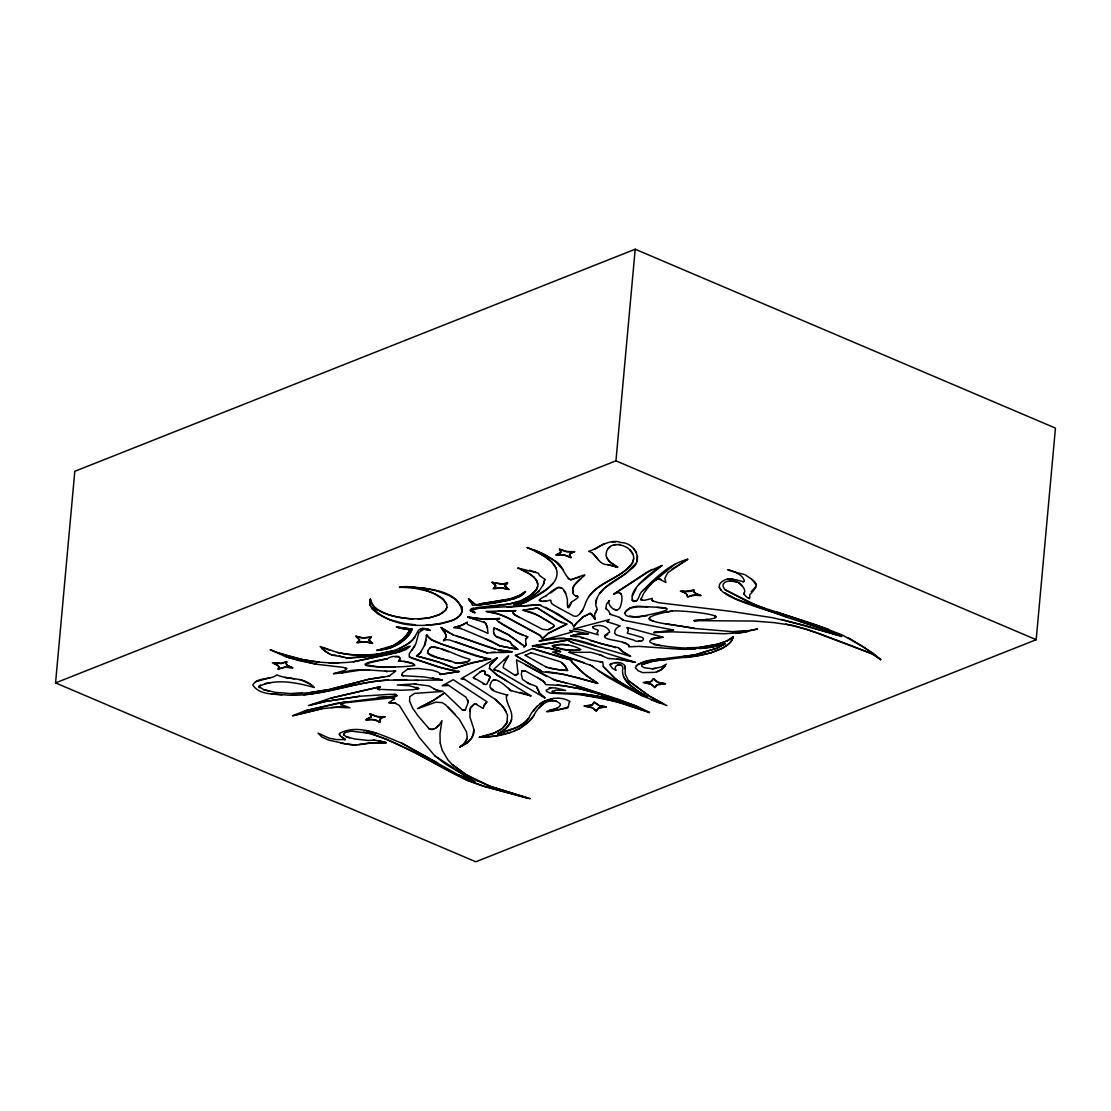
<?xml version="1.0" encoding="UTF-8"?>
<svg xmlns="http://www.w3.org/2000/svg" width="1111" height="1111" viewBox="0 0 1111 1111"><rect width="100%" height="100%" fill="white"/><g stroke="black" fill="none" stroke-linecap="round" stroke-linejoin="round"><path stroke-width="1.5" d="M572.748 589.594C574.248 578.373 600.482 568.763 570.79 579.817C563.583 575.929 562.902 564.096 554.25 560.569C546.168 554.611 536.752 550.667 527.225 547.667C536.752 551.875 547.445 556.347 554.236 564.888C566.054 582.553 537.738 595.454 526.392 601.787L520.892 603.953L513.463 604.828L528.405 599.093L539.21 590.802L543.321 584.747L544.848 579.317L539.418 575.415L538.529 573.443A1.819 0.736 5.2 0 0 538.224 573.137L517.99 568.096L530.975 574.706L535.585 578.97L537.543 582.747L537.738 586.039L536.46 589.58L528.336 596.926L520.573 600.732L511.185 603.648L477.452 607.509L471.342 608.911L470.37 610.689L474.841 612.689L471.869 610.203L478.924 608.272L539.335 604.926L558.014 613.897L571.818 623.327L573.915 626.896L576.053 623.354L583.122 616.855L590.247 613.328L595.232 619.452L594.982 618.119M490.229 676.988L486.896 684.14L485.618 684.612L473.342 677.502L480.73 671.558L484.077 670.572L485.09 671.697L484.868 674.28L490.076 676.571L488.896 680.585M589.094 551.292C597.496 548.584 609.272 538.113 621.049 542.557C634.853 542.557 644.588 561.18 630.534 569.36C619.258 580.609 595.079 586.775 595.885 606.148C599.551 610.106 592.857 613.314 594.927 617.785M462.273 609.161L461.523 613.119A45.662 18.429 5.2 0 1 459.523 615.911A45.773 18.47 5.2 0 1 455.038 619.23C428.443 629.132 389.044 628.979 370.088 605.134C369.685 588.761 370.963 610.425 378.49 610.12C393.711 618.494 412 620.313 429.027 617.813C475.591 606.745 418.153 581.997 399.543 587.386C417.708 586.872 459.912 587.941 461.968 612.022L459.523 615.911L455.038 619.23M569.457 555.056L570.86 553.028L574.762 551.681L565.957 551.528L559.333 549.001L560.861 551.084L560.597 552.764L555.708 554.972L564.388 555.083L571.054 557.597L569.568 554.32L573.498 552.042M532.391 645.852L548.126 648.032L560.68 651.365L552.556 652.046L591.358 665.642L607.273 676.877L623.729 686.181L643.297 696.305L666.906 705.61L649.088 695.93L628.479 680.737L625.174 674.099L625.201 666.433C622.382 660.698 612.703 662.323 609.786 664.684L612.355 668.28L616.049 670.405C611.814 663.85 625.465 662.614 622.535 670.002C621.952 683.682 637.686 690.486 647.269 696.903L634.27 690.625L617.077 680.238L603.342 666.656L602.773 662.087L591.177 660.156L568.943 652.324L590.76 652.282L600.884 655.115L607.8 658.406L621.702 659.573L634.825 662.087L573.748 643.116L568.04 640.033L532.488 645.81L533.891 645.672M522.934 652.657L515.31 655.323L542.196 671.766L563.971 674.377L597.954 683.459L583.136 673.085L571.568 661.864L571.54 660.073L532.488 648.505L523.17 652.574M333.703 673.585L344.688 670.461L346.715 668.572L343.438 667.392L316.704 664.281L297.956 660.351L286.152 656.851L270.126 649.616L277.819 652.726C301.97 661.309 327.842 664.864 353.34 661.781L395.585 653.06L406.029 649.588L410.278 646.171L399.252 650.685L380.601 655.032L348.021 657.962L331.536 654.962L325.398 651.588L320.149 646.491L337.05 652.379L349.035 654.504L364.991 655.226L380.948 653.712L394.947 650.366L405.751 645.38L413.181 639.575L418.611 630.118L422.319 628.507L426.874 628.743L430.138 630.409L423.569 629.173L418.875 632.59L415.82 643.838L409.292 653.74L409.223 656.795L438.276 667.1L459.176 671.544L440.137 674.433L440.414 673.599L437.595 671.947L432.235 670.197L418.194 668.475L407.765 669.072L402.196 673.183L402.14 675.641L424.069 676.946L442.303 680.057L415.264 680.238M521.337 674.266L522.476 679.418L528.878 683.584L536.696 686.529L539.543 693.042L545.084 697.986L499.964 671.669L493.409 669.6L508.644 655.796L503.727 664.586L503.186 667.725L514.685 675.113L518.032 673.697L516.518 659.837L554.542 679.974L574.012 684.931L618.896 699.458L636.02 705.985L649.435 712.526L623.16 703.527L597.51 697.125L578.456 694.528L550.264 693.139L546.779 691.542L546.084 690.181L550.639 688.153L549.362 687.778L555.681 687.945L565.61 690.389L555.875 690.112L552.07 691.806L556.403 692.917L576.081 693.361L591.08 694.944L608.939 698.5L629.034 704.193L605.578 695.792L579.456 688.626L561.541 685.501L545.668 684.584L542.987 680.737L525.17 670.822L522.059 670.711L521.42 673.655M693.597 589.76C691.334 594.871 710.332 596.399 693.458 595.052A8.888 3.583 5.2 0 0 692.028 595.204C683.446 599.468 690.334 594.746 683.918 592.26C672.613 589.149 691.417 593.51 693.014 590.135L685.098 591.552M693.861 591.441L694.167 590.052M474.008 729.649L473.814 733.538L471.147 738.884L466.87 742.981L459.815 746.981L464.884 743.106L466.592 740.134L467.217 736.607L466.426 731.76L459.385 719.345L445.455 704.68L442.15 702.652L435.845 702.166L417.486 708.679L433.637 700.291L444.567 692.875L462.287 709.873L465.217 710.151L468.328 702.18L465.856 697.125L448.802 685.473L442.206 685.779L453.274 679.696L486.951 701.791L484.313 704.86L483.216 708.512L475.55 703.916L474.341 704.013L470.342 708.151L469.856 716.845L474.008 729.649L472.272 737.287M425.999 640.172L425.138 644.241L420.305 652.921L416.444 655.976L440.609 662.67L454.691 668.53L472.286 662.614L490.645 659.004L476.577 656.157L442.331 644.366L431.637 639.839L426.791 634.909L424.485 645.56M545.848 595.927C537.155 599.773 537.488 602.051 546.473 601.204C554.389 598.537 548.556 601.606 552.667 604.301C559.25 608.495 566.332 611.814 573.082 615.73C578.873 619.008 583.664 608.606 585.094 604.467C591.857 582.72 620.396 580.428 632.465 562.874C640.491 546.57 606.162 535.349 606.064 555.431C606.62 558.472 608.731 560.958 611.078 562.846C624.507 570.748 613.73 565.541 607.425 564.61C597.635 564.721 597.107 553.32 588.649 551.375M387.42 658.726C391.141 655.393 404.418 655.157 398.335 661.281C402.946 660.795 413.903 662.42 414.861 665.35C404.293 668.308 328.439 668.003 387.156 658.795L367.727 663.225M524.17 646.019L523.892 647.116L525.989 644.755L525.614 639.617L527.725 636.881L517.24 632.659L502.797 624.646L496.881 620.355L497.145 619.341L499.728 618.508L483.604 619.285L467.675 617.022L485.34 622.785L487.243 626.687L488.021 633.353L468.203 624.743L466.939 623.479L467.259 622.257L461.426 625.368L453.677 627.632L461.148 628.59L491.826 641.422L500.103 646.005L517.782 649.338L512.032 644.852L510.268 641.839L495.159 635.853L493.52 631.59L494.214 627.854L508.435 634.77L524.17 646.019L508.435 634.77L496.756 628.868M571.54 660.073L571.429 661.545M542.349 638.519L539.696 635.173L508.338 618.133L496.034 613.078L485.993 611.453L515.726 610.619L512.81 612.105L514.407 614.591L542.585 629.368L547.806 629.854L553.264 627.007L554.153 625.757L553.236 624.521L540.21 616.549L532.044 612.564L523.003 610.161L537.53 607.925L556.264 620.146L566.804 624.104L548.417 633.214L542.821 638.381M55.55 682.904L74.812 471.3L635.2 249.225L1055.45 428.096L1036.188 639.7L475.8 861.775L55.55 682.904L615.952 460.829L1036.188 639.7M615.952 460.829L635.2 249.225M636.922 561.069L637.45 556.125M412.153 629.09C406.612 642.352 390.836 649.991 376.823 650.393L393.502 645.449A82.131 33.149 5.2 0 0 397.891 643.047L405.418 636.797L409.945 630.02L396.46 627.062L412.153 629.09L410.417 632.978M440.178 742.898L439.97 733.843L441.942 720.636L439.234 724.983L435.415 728.344L432.318 729.496L429.179 728.872L417.653 715.373L412.556 708.04L409.542 701.055L409.82 696.639L414.681 693.347L443.095 691.445L435.526 689.639L429.04 685.918L413.681 683.932L397.252 685.001L409.279 685.737L418.736 688.473L413.306 689.709L400.779 690.237L377.643 689.278L380.406 686.681L330.884 698.097L308.4 705.61L325.954 701.374L359.7 696.264L390.364 694.292L395.46 694.431L397.224 695.708L337.466 703.166L305.219 710.748L292.499 715.762L322.134 708.665L335.814 707.235L349.965 707.735L340.688 704.471L345.021 702.791L389.572 698.041M539.113 600.176L541.515 601.162M625.16 668.753L625.201 666.433M639.256 636.534L627.229 633.131L628.368 630.548L627.104 627.437L663.003 637.2C620.132 643.255 694 650.921 700.777 647.199C711.804 645.199 724.4 644.588 733.121 636.672C731.288 645.908 719.248 649.796 710.971 652.726A84.019 33.899 5.2 0 1 698.763 655.643L653.504 660.989L641.547 664.878L641.852 666.392L644.505 667.794L652.268 668.78L661.101 667.072L666.322 664.142L661.85 669.419L655.073 672.349L642.7 672.627L638.075 670.697L635.339 667.78L638.089 664.184L647.838 660.642L694.903 654.907L716.873 648.227L725.275 643.824L711.401 647.227L684.904 649.338A56.786 22.914 5.2 0 1 680.904 649.282L639.117 646.394L628.812 646.838L628.868 645.505C623.271 638.603 592.899 641.325 609.661 632.173C608.592 625.924 597.482 623.618 592.802 627.062C593.413 630.479 601.218 628.52 596.982 632.756L598.274 634.881L580.65 629.743L573.109 629.173L609.217 619.591L607.161 621.729L620.244 625.924A26.331 10.624 5.2 0 0 615.133 630.201L614.633 633.103L616.258 634.909L633.756 640.089C637.922 643.616 649.616 639.047 639.519 636.603M590.233 707.027A9.36 3.777 5.2 0 1 591.871 707.526L596.246 711.04L592.594 707.818L584.247 706.054L592.163 704.86L594.191 701.916L599.121 705.596A9.721 3.916 5.2 0 0 600.704 706.04L606.314 706.846L599.898 707.596A8.985 3.625 5.2 0 0 598.454 708.151L596.551 710.707M596.579 710.582L598.454 708.151L605.467 706.985M400.113 658.129L399.266 660.309M469.911 711.443L470.675 707.415L474.341 704.013L476.591 704.207M744.301 581.192C743.065 569.665 707.068 565.638 744.801 574.568C758.577 583.803 759.577 584.067 749.647 594.899C751.022 601.357 745.717 596.801 743.703 593.718C746.064 591.33 743.926 587.733 741.995 585.761C738.412 577.942 716.081 579.623 725.219 589.844L757.633 605.926L815.321 624.646L842.152 634.895L863.303 646.796L880.759 659.656L871.996 653.81L849.54 644.977L818.015 633.117L794.101 625.59L774.339 622.66L753.564 621.035L694.042 620.646C748.897 617.202 684.487 610.008 672.058 610.967C617.202 621.188 677.835 624.521 694.792 628.493L732.968 631.687L746.064 631.131L757.535 629.007L741.592 632.617L724.316 633.742L672.072 631.84L653.74 632.562L673.544 630.062L622.924 620.188L619.146 617.174L610.133 614.286L608.786 611.189L605.87 608.342L606.55 604.065L609.481 600.704L608.731 602.801C609.731 607.203 616.397 613.397 619.994 607.634C622.216 602.356 624.813 587.913 613.619 594.26L647.532 571.859L661.85 565.638C656.212 568.929 624.771 591.066 633.631 601.426C639.367 602.176 638.603 593.357 642.644 590.802C655.559 577.831 669.447 563.902 687.709 559.291L667.794 572.637L664.795 578.345L665.933 582.525L658.254 578.567L652.338 581.831L643.686 593.385L640.755 599.787L644.547 600.329L652.213 598.371L651.713 599.759L652.768 600.912L658.781 602.745L730.927 611.383L772.784 617.744L805.961 625.687L841.652 636.492L831.514 631.659L786.31 617.133C788.338 614.369 695.264 594.677 725.219 579.72C730.358 577.359 742.023 581.622 743.814 581.72L742.856 581.775M510.268 690.5L511.532 690.806C506.227 687.709 492.645 671.044 489.965 685.987A10.527 4.25 5.2 0 0 490.659 687.973C490.993 692.459 512.365 694.986 506.38 695.917C505.88 702.985 511.602 709.026 511.824 716.178C512.018 724.428 504.491 730.913 497.478 733.996C506.602 730.871 522.128 728.122 529.044 717.762C535.446 702.333 555.069 692.681 569.985 701.499C567.027 704.291 571.137 708.762 563.944 708.54C559.638 709.79 551.542 710.901 549.028 710.596C552.945 709.54 558.402 709.179 560.347 705.068L560.222 703.874C551.125 695.042 538.057 706.027 534.044 715.192C522.434 732.982 498.825 736.899 479.133 737.301L492.631 733.899L502.186 728.58L506.977 722.705L507.491 714.97L503.491 707.276L495.45 699.444L464.662 679.418L460.968 678.821L497.228 657.684L490.368 664.309L489.368 668.239L497.006 675.071L530.975 695.875L512.268 690.945M568.943 652.518L570.512 651.754M595.621 603.023L596.426 599.385M409.89 630.256L408.64 629.59M370.477 599.19L370.088 605.134M653.532 678.71L656.587 681.626A9.36 3.777 5.2 0 0 659.115 682.626L665.433 683.751L658.476 684.39A9.221 3.722 5.2 0 0 657.379 684.779L654.768 687.709L652.199 684.82A9.11 3.68 5.2 0 0 650.713 684.112L643.2 682.487L650.463 681.779L653.532 678.71L651.907 681.14A8.499 3.43 5.2 0 1 650.477 681.779L645.033 682.46M507.546 721.15L506.185 724.219M574.29 625.604L573.915 626.896M543.39 584.594L544.848 579.414M632.465 562.874L633.645 558.736M539.224 641.075C556.944 636.02 578.498 638.519 596.26 646.283L630.631 656.379L624.507 652.949L618.285 647.699L600.815 643.547L579.72 636.686L570.735 636.131L578.22 633.923L588.594 633.784L577.97 631.812L569.568 630.506L572.512 631.937L539.738 640.936M552.236 646.005C560.888 642.741 573.943 645.088 580.859 649.616C571.79 651.227 559.68 650.282 552.389 645.699M525.739 645.324L526.128 644.172M593.982 702.583L592.163 704.86A8.791 3.555 5.2 0 1 590.76 705.402L584.247 706.054M536.585 589.358L537.738 586.039M572.832 588.274L573.762 585.622L581.025 578.595M632.534 595.69L635.881 588.872M466.981 738.718L463.509 744.481L459.732 746.953M510.393 722.4L511.629 719.567M445.817 609.883L446.969 607.286M466.884 623.077L467.037 622.299M286.582 662.267L286.18 663.795L287.235 665.378L292.79 667.878L284.68 667.155L278.236 669.183L279.014 667.183L278.264 665.683L272.348 662.795L281.236 663.434L286.93 661.476L286.18 663.795L287.235 665.378M655.143 686.945L656.282 685.39A9.319 3.764 5.2 0 1 657.379 684.779L665.433 683.751L657.781 682.182L653.796 678.627M377.796 688.32L377.462 688.973L379.476 689.862M595.038 613.161L596.843 609.745M440.206 743.092L442.178 750.231L448.108 760.146L452.149 764.479L466.134 774.7L490.659 786.491L530.058 798.628L483.729 786.241L467.134 780.269L415.417 752.8L386.42 739.329L370.741 733.51L351.437 731.149L345.549 732.371L343.48 734.621L346.174 736.69L354.603 738.968L368.38 740.454L374.838 740.12L386.225 742.69L373.421 742.703L355.798 745.092L347.646 744.287L328.328 740.023L321.704 736.885L318.052 733.149L329.023 738.162L336.508 739.593L345.34 739.593L339.855 735.482L339.438 733.399C359.228 722.983 382.934 735.676 401.876 743.231L458.01 774.631L475.119 781.811L445.15 763.799L434.595 755.563L419.166 737.301L399.335 705.388L394.28 702.763L388.947 702.694L394.461 698.819L390.669 697.986M456.399 663.073L454.191 662.475C459.135 664.17 466.745 663.573 470.064 659.878A4.402 1.778 5.2 0 0 468.564 658.809C455.996 655.768 444.219 647.449 431.262 647.102C417 657.545 449.608 658.67 453.552 662.295M415.042 680.21L388.156 680.126C354.27 681.96 322.134 696.653 287.971 695.139C276.486 693.736 259.613 695.861 252.808 685.001C257.585 676.599 270.112 680.474 276.931 674.905C288.818 680.279 304.65 676.446 314.038 687.431C296.859 682.654 275.347 678.099 258.821 686.473L263.599 689.598L275.347 692.361L291.138 693.597L308.4 692.875L329.967 689.334L369.171 679.196L388.822 676.182L395.71 671.155M655.046 687.251L650.713 684.112A9.36 3.777 5.2 0 0 649.005 683.557L645.074 682.807M518.018 673.821L516.712 674.988M573.276 592.982L572.776 590.01C571.29 599.871 586.177 592.802 571.637 601.926C566.846 614.077 567.388 604.134 567.402 599.732C563.416 581.72 557.25 586.427 546.043 595.815M484.868 674.28L485.132 673.169M412.028 650.393L414.847 646.046M355.826 636.27L359.631 639.769L356.853 642.755L364.95 641.783L372.685 643.45L368.741 640.005L371.421 636.978L363.269 637.978L355.826 636.27L362.172 637.881L369.935 637.367M478.938 604.051C474.869 607.773 463.856 592.843 471.342 602.148A22.484 9.069 5.2 0 1 472.022 603.912L472.633 605.245L480.646 604.745L507.338 600.662L519.656 596.538L525.6 591.566L518.531 596.01L508.727 599.385L479.327 604.023L511.157 598.69M427.957 651.074L427.485 653.324L438.095 657.768L451.191 661.6M278.083 669.114L278.958 666.808L276.875 664.614M472.272 609.842L472.064 611.175M489.632 665.6L497.395 657.754M498.145 649.754L512.227 651.74L487.187 652.949L449.649 640.019L446.344 639.644L443.483 640.797L445.789 637.478L446.053 635.02L441.081 627.562L453.246 634.881L495.464 649.018M521.837 671.044L525.17 670.822M419.666 653.685L420.777 652.115M465.481 709.79L464.065 710.443L462.037 709.637M533.28 711.373L537.044 706.263M636.95 600.607L633.631 601.426L631.715 600.079M525.892 638.644L527.725 636.881M530.28 720.289L533.974 715.303M580.053 613.494L582.664 610.008M655.476 613.3C686.39 606.37 647.019 607.245 639.436 606.537C628.187 604.842 615.813 617.577 635.103 616.883A13.499 5.444 5.2 0 0 638.533 617.036L654.976 613.453M407.945 636.242L410.306 633.131M649.338 585.761L652.338 581.831L658.254 578.567M344.243 733.093L343.771 735.19M483.84 705.832L486.701 702.124M403.779 638.492L409.195 631.52M524.836 646.546L525.6 645.56M571.637 601.926L567.804 607.3M509.88 723.275L505.269 729.122L497.867 733.815M494.214 627.854L493.381 630.131M507.56 583.178L504.95 586.011L508.838 589.483L501.13 587.83L493.09 588.774L495.798 585.65L491.979 582.317L500.186 584.039L507.505 583.233M588.872 596.635C599.607 580.942 621.396 578.373 632.409 562.999M525.364 591.927L521.17 595.718L514.337 598.676M553.264 627.007L554.097 625.507M624.424 612.98L630.034 608.05L639.436 606.537M426.124 635.673L426.916 635.075M415.056 636.839L410.223 642.352L399.321 648.782M525.072 722.206L529.044 717.762M599.829 593.371L604.773 587.955M536.46 589.58L531.919 594.524L523.906 599.329M525.295 591.594L520.684 594.94M574.373 625.479L583.122 616.855L590.247 613.328L591.205 613.772M506.088 724.358L502.186 728.58L496.27 732.274M665.114 666.322L660.365 670.336L656.768 671.877M443.692 640.519C447.969 637.159 445.455 631.09 441.734 628.312M466.87 742.981L472.175 737.426M751.217 591.663L755.688 587.039M636.089 563.194L625.91 573.595L605.051 587.691M394.016 699.597L394.461 698.819L393.225 698.083M445.65 610.12L439.512 614.716L429.277 617.772M503.908 660.503L507.991 656.434M662.128 565.374L638.756 584.567M539.057 707.776L542.779 704.263M530.197 720.372L519.351 728.649M548.237 633.353L543.237 638.103M553.403 583.108L546.279 589.552L526.392 601.787M532.905 596.413L539.071 590.955M607.773 548.876L610.217 546.709M435.415 728.344L439.234 724.983M407.862 636.325L398.96 643.686L390.044 647.935M419.583 653.768L416.806 655.657M642.644 590.802L674.599 564.388M595.26 549.056L604.162 543.529M430.068 647.88L430.762 647.324M552.361 690.986L553.042 692.389M608.564 601.412L609.481 600.704M524.92 722.358L517.17 727.205L497.478 733.996M636.117 665.725L643.824 661.753M550.612 592.968L557.236 588.122M531.294 652.754L560.611 661.837L565.346 666.086L567.596 670.488L563.583 670.225A44.468 17.943 5.2 0 1 556.264 669.336L546.598 667.267L525.239 655.309L531.058 652.824M479.799 672.211L481.896 670.975M357.464 642.38L359.658 640.228L356.575 636.825M727.636 640.589L732.691 637.103M259.141 685.931L260.502 685.001M507.158 583.414L505.213 584.955L505.061 586.427L508.838 589.483M433.832 700.18L444.414 693M548.417 633.214L566.804 624.104M393.502 645.449L403.696 638.575M494.103 588.136L495.659 586.747L495.159 584.511M490.645 659.004L489.632 659.406M671.572 569.387L687.709 559.291M525.239 655.309L526.142 654.712M371.13 637.297L368.741 640.005L372.477 643.338M613.619 594.26L652.018 569.401M721.733 648.449C726.233 645.935 732.954 641.783 733.038 636.728M399.543 587.386L400.321 587.163M714.623 617.91L716.026 616.633L714.595 615.813M539.654 703.86L543.112 701.694L553.292 698.5M461.843 746.05L466.689 743.106M650.282 616.98L648.893 618.563L649.504 619.646L653.56 621.285M463.176 624.59L466.356 622.729M604.551 636.27L607.786 634.492M532.794 596.482L524.1 601.218L514.976 604.356M687.89 596.663L696.055 595.052M408.765 646.394L399.46 650.615M506.922 695.319L507.866 694.833L507.088 694.833M419.472 707.665L433.637 700.291M344.743 739.801L345.438 739.468L341.091 736.69M548.653 629.548L551.959 627.951M579.386 577.095L570.79 579.817L568.11 578.637M651.185 638.922L654.198 637.922M279.292 668.6L285.708 667.114M451.247 620.98L454.816 619.341M285.555 662.198L281.236 663.434L273.695 662.975M421.097 630.173L424.069 629.104M514.337 730.871L519.212 728.719M727.441 640.686L717.748 644.116L701.152 647.157M390.35 646.796L393.169 645.616M255.836 681.626L270.084 677.682M342.327 703.43L340.938 704.818M711.151 652.685L721.581 648.532M511.338 598.635L520.559 594.996M459.621 626.007L463.037 624.66M520.892 603.953L526.156 601.898M496.061 732.371L479.758 737.19M558.083 587.33L560.888 587.83M557.305 708.124C529.405 716.067 564.957 708.762 567.846 707.096M642.547 664.072L653.504 660.989L669.016 659.115M454.913 668.447L465.301 664.725M385.434 648.532L390.211 646.852M471.342 608.911L473.342 608.231M451.01 621.077L439.775 624.076L426.11 625.257M560.444 652.032C556.43 648.255 541.085 647.38 533.96 646.102M556.736 554.653L560.833 552.348L559.944 549.737M468.523 661.378L457.551 663.295M672.78 630.284L673.544 630.062L672.835 629.743M694.903 654.907L716.873 648.227L724.83 643.908M420.166 629.159L422.319 628.507M516.573 675.044L514.685 675.113M366.783 719.275L371.213 717.012L370.046 713.831L377.185 716.637L385.225 716.803C377.087 715.29 382.809 725.789 377.476 720.928C372.824 716.817 357.436 723.817 371.352 716.664L370.046 713.831M416.333 689.292L418.68 688.612L416.625 687.265M724.261 644.102L711.762 647.157M383.906 717.15L379.656 719.261L380.073 721.706M465.523 664.656L484.938 660.073M330.148 689.292L369.171 679.196L383.864 676.918M389.753 648.032L376.823 650.393M387.614 676.46L389.919 675.835M514.171 598.732L494.617 603.079M394.766 650.421L375.824 654.435M454.593 627.326L459.454 626.062M577.567 596.121L575.456 595.94M612.092 663.947L610.467 663.85M647.255 615.702L635.103 616.883M510.532 732.302L495.964 735.968L482.327 737.371M536.835 608.092L528.6 609.647M292.929 715.748L321.926 708.707M395.03 656.768L398.766 656.42M617.702 665.058L621.313 665.308M655.059 632.006L656.573 631.645M644.102 661.656L660.573 658.642M399.252 650.685L380.601 655.032L366.824 656.907M310.552 704.971L325.954 701.374L359.7 696.264M613.814 544.987L616.036 544.473M331.064 698.055L380.406 686.681M516.226 602.287L505.047 604.856L486.479 607.009M666.017 612.328L672.058 610.967M573.151 634.95L588.177 633.728M494.534 588.483L502.241 587.913L507.699 589.205M305.219 710.748L345.715 701.791M353.34 661.781L401.515 651.254M694.333 656.379L710.971 652.726M377.49 650.254L385.267 648.574M358.145 642.519L363.797 641.755M503.2 583.955L507.352 583.081M433.762 729.163L430.804 729.455M537.155 607.995L561.999 622.896M545.195 644.144L567.818 640.075M333.453 673.724L341.591 672.974C360.061 666.169 379.754 672.586 395.544 670.891M265.001 683.557L270.487 682.654M308.4 692.875L327.176 689.959M553.236 645.422L554.292 645.255M539.279 641.2L556.18 638.644M442.095 674.141L459.176 671.544L458.107 671.405M407.765 669.072L409.695 668.794M614.702 662.628L619.452 662.698M535.946 645.533L544.945 644.199M358.825 744.537L369.074 743.065M424.999 618.396L429.027 617.813M642.019 640.866L638.575 641.103M488.409 603.926L494.409 603.12M361.589 669.947L341.591 672.974M388.156 680.126C359.339 681.501 332.189 691.931 303.678 694.806M683.584 656.42L694.486 654.976M685.029 657.587L693.972 656.42M444.942 685.07L446.539 684.945M735.774 633.201L747.356 631.756M707.249 619.41L694.042 620.646M440.137 674.433L441.275 674.294M511.366 652.018L503.422 652.546M699.194 648.602L711.401 647.227M549.362 687.778L550.681 687.64M499.394 618.563L486.451 619.382M579.178 650.157L575.248 650.324M431.873 646.949L434.595 646.991M386.934 671.905L385.309 670.933M478.077 604.953L488.187 603.953M550.348 700.791L552.306 700.597M556.347 644.991L561.347 644.505M393.738 670.794L395.377 670.808M507.005 607.328L537.044 604.801M652.268 668.78L655.573 668.516M662.712 631.84L653.74 632.562M727.399 579.275L732.899 579.262M377.448 697.805C380.476 695.319 397.738 699.819 396.474 694.708L394.336 694.333M514.226 610.744L498.339 611.286M373.199 740.148L374.407 740.065M654.518 637.867L662.948 637.297M556.514 638.617L565.152 638.339M418.028 618.855L424.708 618.424M369.407 743.037L386.225 742.69L384.809 742.176M422.583 628.465L427.971 629.076L430.138 630.409L424.346 629.062M572.832 551.778L566.943 551.681L559.666 549.459M388.947 702.694L395.96 703.263M557.903 554.833L565.332 555.278L571.054 557.597M348.021 657.962L365.825 657.004M354.951 745.064L356.548 744.981M514.948 610.647L515.726 610.619M478.924 608.272L484.979 607.995M331.022 707.568L340.758 707.124M502.866 583.983L491.979 582.317M733.218 631.687L746.064 631.131M684.904 649.338L695.319 648.921M367.047 719.581L371.31 719.553A9.402 3.791 5.2 0 1 373.407 719.789L377.476 720.928M493.576 679.613L495.367 679.821M380.92 716.956L383.087 716.887M383.101 667.336L395.03 667.044M361.825 669.919L369.158 669.739M361.325 655.24L368.574 655.073M291.874 693.611L302.22 693.361M543.071 601.287L546.098 601.232M491.145 652.296L495.214 652.226M399.571 661.128L401.015 661.114M729.58 580.845L736.676 582.067M394.211 679.779L406.654 679.682M612.23 541.876L615.452 541.862M328.717 662.725L338.938 662.739M511.963 651.754C492.604 651.074 474.952 640.991 456.524 636.103M639.672 606.523L644.519 606.578M576.137 636.728L570.735 636.131M561.749 644.505L566.749 644.769M502.755 652.546L498.617 652.365M571.818 650.268L574.22 650.324M616.952 610.036L614.175 609.356M416.667 680.404L418.139 680.446M354.145 654.976L360.881 655.24M608.8 658.462L609.508 658.49M403.487 587.372L408.445 587.566M552.542 700.597L553.556 700.638M599.954 661.934L602.162 662.031M645.324 606.606L647.852 606.717M340.98 707.124L347.326 707.415M409.334 618.646L413.111 618.827M568.207 650.102L571.082 650.241M380.601 716.956L375.532 716.276L370.893 714.262M485.882 619.369L467.675 617.022M537.335 604.801L541.224 605.314M410.612 628.965L396.599 627.007M364.075 641.755L367.519 642.102M545.626 671.794L549.195 672.044M564.069 670.266L566.568 670.433M517.99 568.096L518.851 568.165M333.828 655.157L336.452 655.365M412.139 587.08L422.291 587.941M287.11 667.142L290.61 667.572M529.294 798.559L530.058 798.628M500.7 646.033L517.782 649.338M486.826 611.55L500.783 614.702M403.71 675.794L401.585 675.266M414.431 683.973L416.222 684.154M657.032 607.425L663.336 608.078M271.07 693.75L281.944 694.875M408.862 587.608L414.403 588.191M462.426 678.863L464.662 679.418M696.347 595.065L698.666 595.302M415.5 624.896L402.265 623.049L390.183 619.771M606.106 706.818L599.121 705.596L594.788 702.694M585.566 706.304L589.872 706.943M408.945 618.619C395.877 616.869 379.726 615.036 371.588 603.329M319.329 662.184L303.164 659.712L277.819 652.726M580.095 693.653L601.787 696.889M567.735 650.074L554.528 647.255M344.382 653.851L353.729 654.948M557.153 685.056L565.888 686.098M563.583 670.225L556.264 669.336A44.982 18.151 5.2 0 1 549.181 667.989M681.918 591.191L684.779 591.538M565.193 624.021L566.124 624.132M373.338 666.169L382.365 667.28M616.98 659.031L635.2 662.281L634.353 661.92M340.702 743.176L354.728 745.037M634.367 616.813L629.645 616.022M616.23 566.818L617.827 567.041M550.014 672.113L558.18 673.294M483.854 670.544L485.16 672.724M665.1 608.272L666.156 608.425M345.604 657.809L346.618 657.962M582.15 694.847L614.591 701.069M285.041 677.446L294.471 678.863M665.572 623.66L694.792 628.493M422.708 587.997L436.651 590.844M618.702 544.362L620.382 544.654M653.879 644.533L661.253 645.797M414.625 588.219L428.068 591.149M331.536 654.962L332.495 655.129M785.894 624.076L807.6 629.534L871.996 653.81M610.953 614.494L610.036 614.064M405.376 629.368L396.46 627.062M494.298 669.725L495.909 670.03M566.179 686.14L579.234 688.584M403.862 661.351L413.139 663.809M432.512 678.002L440.692 679.557M523.198 610.189L536.974 614.8L550.445 622.743M486.979 658.809L442.331 644.366M366.241 664.767L373.018 666.114M337.05 652.379L344.063 653.796M485.882 674.391L487.229 674.738M568.276 638.617L570.929 639.172M446.358 669.183L455.177 671.016M316.704 664.281L286.374 656.92M642.602 600.468L640.603 599.204M416.694 656.018L419.75 656.67M363.505 731.941C400.765 740.968 432.526 764.229 466.939 780.186M559 673.433L578.414 677.821M367.741 642.144L371.255 643.088M378.184 740.606L384.448 742.065M619.48 593.149L621.438 594.066M612.994 647.019L615.702 647.657M472.842 612.203L474.841 612.689M507.949 641.283L510.032 641.797M554.597 700.777L556.528 701.249M299.734 679.474L301.025 679.793M557.028 680.793L566.957 683.265M579.456 688.626L592.427 691.861M366.547 730.83L376.046 733.191M607.425 564.61L615.883 566.749M562.235 657.74L571.179 660.003M527.225 547.667L528.558 548.029M601.995 696.93L628.673 704.082M519.795 692.472L526.906 694.375M567.554 644.935L568.332 645.144M447.469 685.015L448.219 685.223M528.031 798.323L483.729 786.241L467.134 780.269M420.027 656.74L436.276 661.253L454.774 668.183M467.606 617.119L476.744 619.646M781.575 619.41L838.111 635.256M571.318 639.269L596.26 646.283M339.161 655.865L344.021 657.24M590.524 640.575L611.147 646.505M578.678 677.891L595.885 682.848M435.623 647.199L437.678 647.796M263.849 689.681L269.126 691.195M525.392 636.228L527.336 636.797M529.544 570.276L535.891 572.193M539.765 650.963L561.944 657.656M490.659 786.491L527.378 797.906M581.247 637.825L583.192 638.45M592.691 691.945L617.938 699.958M412.445 658.448L445.775 669.044M701.083 595.621L696.041 593.732L693.903 591.58M436.97 590.941L448.691 595.274M553.056 646.796L554.153 647.144M345.007 667.683L346.715 668.572M799.476 621.174L831.514 631.659M614.883 701.152L646.588 711.554M776.992 612.147L828.556 629.326M459.037 627.882L461.148 628.59M346.174 736.69L349.632 737.857M659.045 578.692L661.114 579.386M555.861 653.143L584.025 662.6M532.488 648.505L539.474 650.865M574.012 684.931L635.492 705.777M599.176 654.573L602.481 655.726M648.671 712.345L649.435 712.526L636.02 705.985M622.577 642.339L626.465 643.713M456.204 641.991L487.187 652.949M434.068 689.07L437.04 690.112M292.624 667.822L287.443 665.531M273.889 663.364L276.722 664.531M735.524 598.787L786.31 617.133M428.374 591.246L433.179 592.982M441.595 649.199L448.622 651.74M682.335 591.677L686.279 593.649L687.348 595.732M570.443 641.894L573.748 643.116M552.473 679.127L556.778 680.724M527.1 694.444L530.822 695.93M500.228 638.492L505.686 640.561M764.382 608.231L749.717 602.648L725.219 589.844M618.869 700.277L627.354 703.513M323.079 647.755L330.106 650.435M623.493 620.341L621.049 618.383M386.059 618.16L389.878 619.66M651.365 699.819L659.809 703.152M435.179 641.533L441.817 644.172M441.609 679.765L442.303 680.057M301.289 679.876L311.205 684.834M451.288 634.062L453.246 634.881M533.294 549.723L543.251 553.945M477.286 780.811L490.229 786.338M484.313 684.404L482.743 683.584M500.103 646.005L485.354 638.783M458.01 774.631L470.939 780.519M501.922 615.188L508.046 617.98M517.24 632.659L523.364 635.45M409.876 657.309L411.917 658.254M497.436 670.516L499.964 671.669M546.181 667.058L547.029 667.447M748.342 598.065L749.647 598.676M496.214 636.728L498.478 637.797M879.981 659.281L880.759 659.656L872.593 652.865L847.985 637.533M521.045 569.387L527.364 572.415M441.081 627.562L449.649 633.173M468.314 598.857L473.564 602.967M630.506 656.212L622.882 651.754M589.316 664.711L593.163 666.656M430.693 639.269L434.915 641.408M385.809 618.063L377.921 613.925L372.518 609.286M434.734 593.649L443.108 598.773L446.872 604.481M527.1 682.585L530.836 684.557M623.813 684.695L644.255 695.555M377.74 721.039L379.768 722.122M525.822 665.142L546.626 676.418M508.338 618.133L539.696 635.173M477.077 780.714L466.134 774.7L452.26 764.576M837.111 633.992L841.652 636.492M662.878 703.555L649.088 695.93L628.479 680.737M401.876 743.231L437.915 763.132M535.835 551.514L544.432 556.292L551.403 561.68M428.582 728.483L429.929 729.233M724.872 592.816L735.232 598.648M483.66 621.729L485.729 623.188L487.548 628.201M607.161 621.729L607.995 622.202M599.343 671.252L643.297 696.305M475.022 678.946L473.383 677.641M329.8 654.157L322.065 648.81M498.742 621.882L517.018 632.548M487.854 675.002L489.048 675.71M514.407 614.591L519.448 617.577M506.644 680.807L497.006 675.071L489.368 668.239M493.062 583.025L495.006 584.358M448.858 595.357L455.829 599.537M515.504 655.421L539.779 669.933M543.487 554.07L554.25 560.569M537.432 677.391L545.001 682.585M638.964 691.82L647.269 696.903M545.668 607.314L571.818 623.327M435.151 756.105L473.994 781.227M596.746 682.654L586.219 675.641L571.568 661.864M490.756 688.07L493.423 689.903M623.618 684.584L614.744 678.363L603.342 666.656M544.571 697.583L541.751 695.43M527.517 572.498L533.794 577.026M508.755 688.292L510.449 690.292M512.032 644.852L516.823 648.602M628.312 683.39L638.825 691.736M609.439 561.388L613.022 564.249M539.932 670.044L541.543 671.336M738.871 583.206L741.995 585.761M592.58 553.236L598.398 559.93M428.013 637.061L430.499 639.131M539.877 635.311L542.293 637.7M652.768 600.912L651.713 599.371M456.01 599.676L461.857 606.898M562.083 662.85L563.93 664.503M471.231 611.467L470.175 609.883M618.952 648.199L622.715 651.615M495.45 699.444L500.797 704.416M568.249 640.353L569.11 641.158M513.018 613.314L514.268 614.494M468.606 599.315L472.022 603.912M627.882 644.533L628.868 645.505M258.849 687.07L259.543 687.765M447.9 706.957L455.218 714.373M554.764 560.958L563.11 569.693M605.912 608.481L606.856 609.481M312.941 686.181L314.038 687.431M570.582 556.958L569.485 555.181M719.178 587.344L721.317 590.052M564.055 664.628L567.596 670.488M752.008 579.442L755.994 584.594M510.977 643.519L511.921 644.741M533.919 577.151L536.738 580.817M629.784 549.82L632.631 553.653M606.981 558.083L609.3 561.236M551.542 561.805L556.042 568.013M623.521 676.738L628.173 683.237M563.694 590.455L565.763 593.371M633.728 548.584L636.561 552.598M627.215 627.812L628.146 629.187M502.186 705.832L506.213 711.748M591.969 614.397L594.677 618.646M370.13 605.245L372.421 609.147M537.002 688.07L539.543 693.042M339.313 734.274L339.855 735.482M493.867 633.464L494.52 635.075M536.877 581.122L537.807 584.372M592.802 627.062L593.01 627.882M461.912 607.078L462.259 608.884M468.009 700.124L468.328 702.18M743.801 593.399L743.814 594.093M700.777 647.199A61.869 24.97 5.2 0 1 687.473 647.741"/></g></svg>
